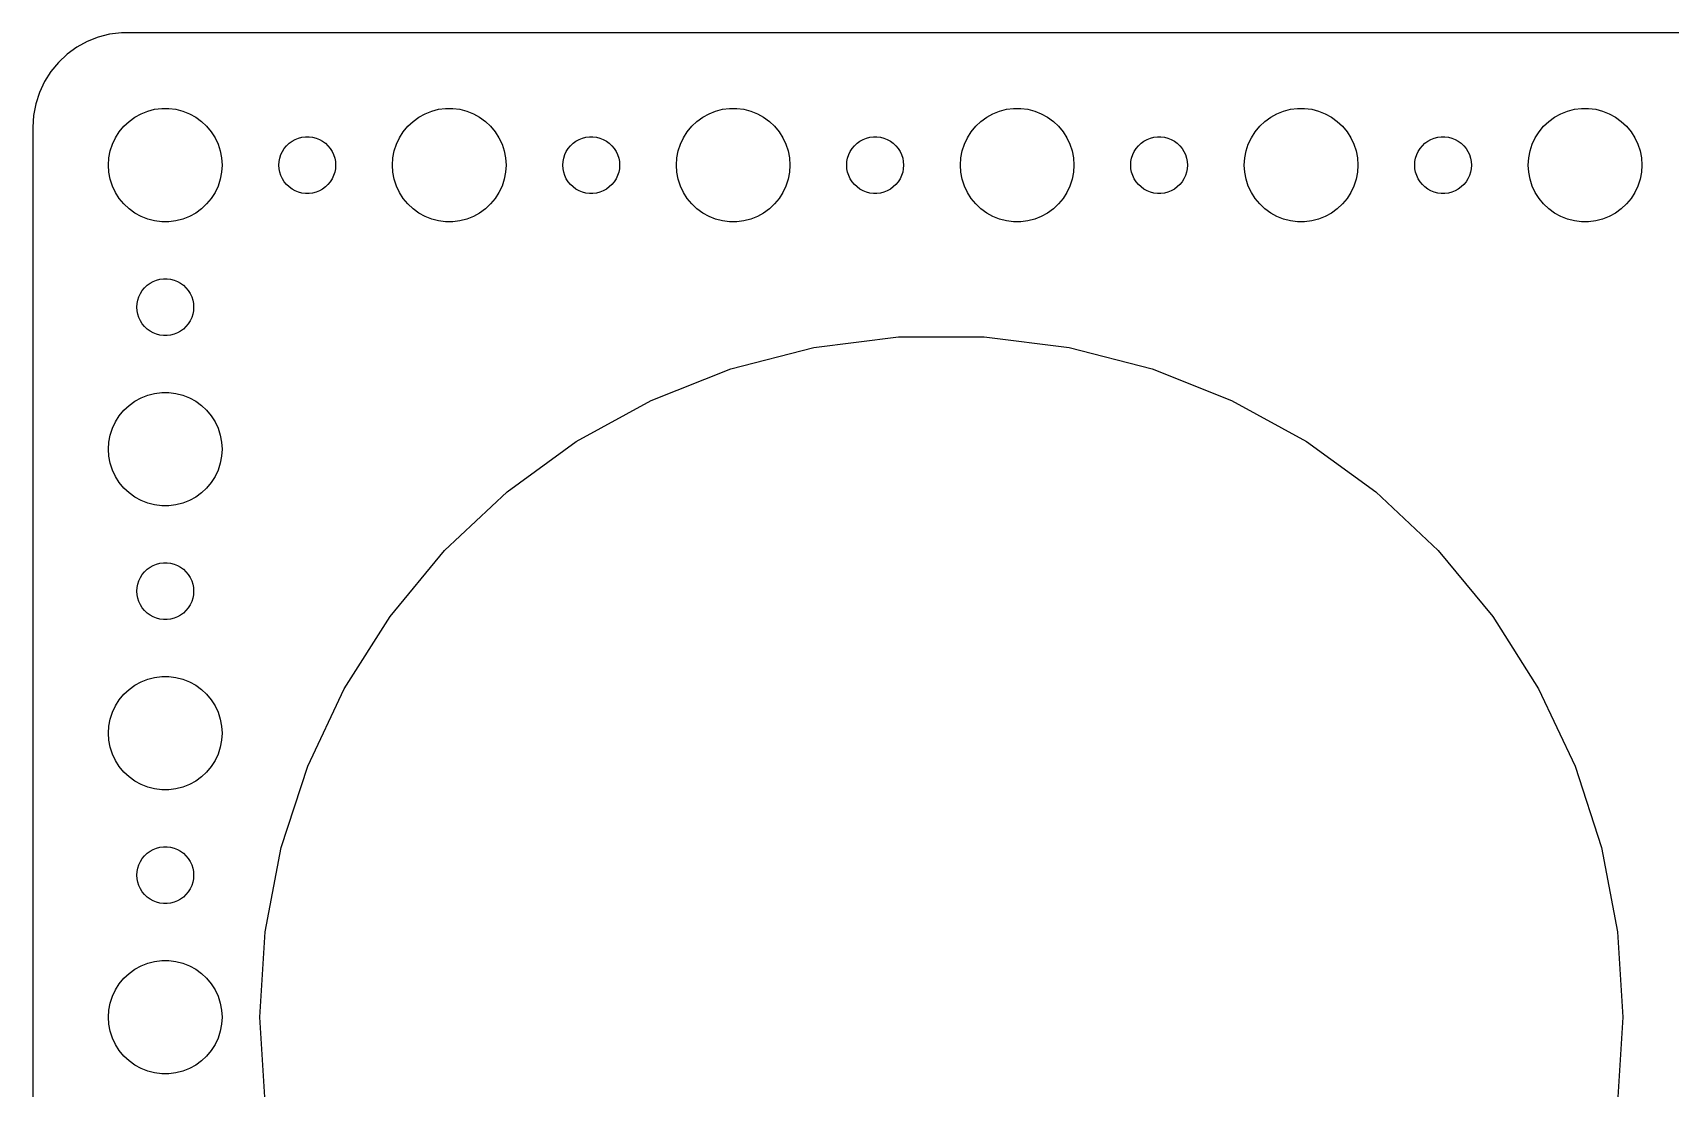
# Model space of a CAD drawing. Header units: metres. Extents: x -202 to 202, y -52 to 52.
# Drawn here: x -202 to -115.5, y -3.8 to 52 of the extents above; entities that cross this region are included whole.
import ezdxf

# ---------------------------------------------------------------- set-up
doc = ezdxf.new("R2010")
doc.units = ezdxf.units.M

msp = doc.modelspace()

# ---------------------------------------------------------------- linework, layer by layer
for p, q in [((-197.937, 51.9114), (-198.545, 51.7553)), ((-197.314, 51.9901), (-197.937, 51.9114)), ((197.314, 51.9901), (-197.314, 51.9901)), ((-199.679, 51.2216), (-200.187, 50.8526)), ((-199.129, 51.5241), (-199.679, 51.2216)), ((-198.545, 51.7553), (-199.129, 51.5241)), ((-200.645, 50.4227), (-201.045, 49.9389)), ((-200.187, 50.8526), (-200.645, 50.4227)), ((-201.382, 49.4088), (-201.649, 48.8406)), ((-201.045, 49.9389), (-201.382, 49.4088)), ((-201.649, 48.8406), (-201.843, 48.2434)), ((-201.961, 47.6267), (-202, 47)), ((-201.843, 48.2434), (-201.961, 47.6267)), ((-196.607, 47.533), (-196.277, 47.7145)), ((-196.277, 47.7145), (-195.927, 47.8532)), ((-195.927, 47.8532), (-195.562, 47.9469)), ((-195.562, 47.9469), (-195.188, 47.9941)), ((-195.188, 47.9941), (-194.812, 47.9941)), ((-194.812, 47.9941), (-194.438, 47.9469)), ((-194.438, 47.9469), (-194.073, 47.8532)), ((-194.073, 47.8532), (-193.723, 47.7145)), ((-193.723, 47.7145), (-193.393, 47.533)), ((-181.607, 47.533), (-181.277, 47.7145)), ((-181.277, 47.7145), (-180.927, 47.8532)), ((-180.927, 47.8532), (-180.562, 47.9469)), ((-180.562, 47.9469), (-180.188, 47.9941)), ((-180.188, 47.9941), (-179.812, 47.9941)), ((-179.812, 47.9941), (-179.438, 47.9469)), ((-179.438, 47.9469), (-179.073, 47.8532)), ((-179.073, 47.8532), (-178.723, 47.7145)), ((-178.723, 47.7145), (-178.393, 47.533)), ((-166.607, 47.533), (-166.277, 47.7145)), ((-166.277, 47.7145), (-165.927, 47.8532)), ((-165.927, 47.8532), (-165.562, 47.9469)), ((-165.562, 47.9469), (-165.188, 47.9941)), ((-165.188, 47.9941), (-164.812, 47.9941)), ((-164.812, 47.9941), (-164.438, 47.9469)), ((-164.438, 47.9469), (-164.073, 47.8532)), ((-164.073, 47.8532), (-163.723, 47.7145)), ((-163.723, 47.7145), (-163.393, 47.533)), ((-151.607, 47.533), (-151.277, 47.7145)), ((-151.277, 47.7145), (-150.927, 47.8532)), ((-150.927, 47.8532), (-150.562, 47.9469)), ((-150.562, 47.9469), (-150.188, 47.9941)), ((-150.188, 47.9941), (-149.812, 47.9941)), ((-149.812, 47.9941), (-149.438, 47.9469)), ((-149.438, 47.9469), (-149.073, 47.8532)), ((-149.073, 47.8532), (-148.723, 47.7145)), ((-148.723, 47.7145), (-148.393, 47.533)), ((-136.607, 47.533), (-136.277, 47.7145)), ((-136.277, 47.7145), (-135.927, 47.8532)), ((-135.927, 47.8532), (-135.562, 47.9469)), ((-135.562, 47.9469), (-135.188, 47.9941)), ((-135.188, 47.9941), (-134.812, 47.9941)), ((-134.812, 47.9941), (-134.438, 47.9469)), ((-134.438, 47.9469), (-134.073, 47.8532)), ((-134.073, 47.8532), (-133.723, 47.7145)), ((-133.723, 47.7145), (-133.393, 47.533)), ((-121.607, 47.533), (-121.277, 47.7145)), ((-121.277, 47.7145), (-120.927, 47.8532)), ((-120.927, 47.8532), (-120.562, 47.9469)), ((-120.562, 47.9469), (-120.188, 47.9941)), ((-120.188, 47.9941), (-119.812, 47.9941)), ((-119.812, 47.9941), (-119.438, 47.9469)), ((-119.438, 47.9469), (-119.073, 47.8532)), ((-119.073, 47.8532), (-118.723, 47.7145)), ((-118.723, 47.7145), (-118.393, 47.533)), ((-202, 47), (-202, -47)), ((-197.629, 46.4453), (-197.427, 46.7634)), ((-197.427, 46.7634), (-197.187, 47.0536)), ((-197.187, 47.0536), (-196.912, 47.3115)), ((-196.912, 47.3115), (-196.607, 47.533)), ((-193.393, 47.533), (-193.088, 47.3115)), ((-193.088, 47.3115), (-192.813, 47.0536)), ((-192.813, 47.0536), (-192.573, 46.7634)), ((-192.573, 46.7634), (-192.371, 46.4453)), ((-182.629, 46.4453), (-182.427, 46.7634)), ((-182.427, 46.7634), (-182.187, 47.0536)), ((-182.187, 47.0536), (-181.912, 47.3115)), ((-181.912, 47.3115), (-181.607, 47.533)), ((-178.393, 47.533), (-178.088, 47.3115)), ((-178.088, 47.3115), (-177.813, 47.0536)), ((-177.813, 47.0536), (-177.573, 46.7634)), ((-177.573, 46.7634), (-177.371, 46.4453)), ((-167.629, 46.4453), (-167.427, 46.7634)), ((-167.427, 46.7634), (-167.187, 47.0536)), ((-167.187, 47.0536), (-166.912, 47.3115)), ((-166.912, 47.3115), (-166.607, 47.533)), ((-163.393, 47.533), (-163.088, 47.3115)), ((-163.088, 47.3115), (-162.813, 47.0536)), ((-162.813, 47.0536), (-162.573, 46.7634)), ((-162.573, 46.7634), (-162.371, 46.4453)), ((-152.629, 46.4453), (-152.427, 46.7634)), ((-152.427, 46.7634), (-152.187, 47.0536)), ((-152.187, 47.0536), (-151.912, 47.3115)), ((-151.912, 47.3115), (-151.607, 47.533)), ((-148.393, 47.533), (-148.088, 47.3115)), ((-148.088, 47.3115), (-147.813, 47.0536)), ((-147.813, 47.0536), (-147.573, 46.7634)), ((-147.573, 46.7634), (-147.371, 46.4453)), ((-137.629, 46.4453), (-137.427, 46.7634)), ((-137.427, 46.7634), (-137.187, 47.0536)), ((-137.187, 47.0536), (-136.912, 47.3115)), ((-136.912, 47.3115), (-136.607, 47.533)), ((-133.393, 47.533), (-133.088, 47.3115)), ((-133.088, 47.3115), (-132.813, 47.0536)), ((-132.813, 47.0536), (-132.573, 46.7634)), ((-132.573, 46.7634), (-132.371, 46.4453)), ((-122.629, 46.4453), (-122.427, 46.7634)), ((-122.427, 46.7634), (-122.187, 47.0536)), ((-122.187, 47.0536), (-121.912, 47.3115)), ((-121.912, 47.3115), (-121.607, 47.533)), ((-118.393, 47.533), (-118.088, 47.3115)), ((-118.088, 47.3115), (-117.813, 47.0536)), ((-117.813, 47.0536), (-117.573, 46.7634)), ((-117.573, 46.7634), (-117.371, 46.4453)), ((-197.906, 45.7461), (-197.789, 46.1044)), ((-197.789, 46.1044), (-197.629, 46.4453)), ((-192.371, 46.4453), (-192.211, 46.1044)), ((-192.211, 46.1044), (-192.094, 45.7461)), ((-188.814, 45.7226), (-188.714, 45.8817)), ((-188.714, 45.8817), (-188.593, 46.0268)), ((-188.593, 46.0268), (-188.456, 46.1558)), ((-188.456, 46.1558), (-188.304, 46.2665)), ((-188.304, 46.2665), (-188.139, 46.3572)), ((-188.139, 46.3572), (-187.964, 46.4266)), ((-187.964, 46.4266), (-187.781, 46.4734)), ((-187.781, 46.4734), (-187.594, 46.497)), ((-187.594, 46.497), (-187.406, 46.497)), ((-187.406, 46.497), (-187.219, 46.4734)), ((-187.219, 46.4734), (-187.036, 46.4266)), ((-187.036, 46.4266), (-186.861, 46.3572)), ((-186.861, 46.3572), (-186.696, 46.2665)), ((-186.696, 46.2665), (-186.544, 46.1558)), ((-186.544, 46.1558), (-186.407, 46.0268)), ((-186.407, 46.0268), (-186.286, 45.8817)), ((-186.286, 45.8817), (-186.186, 45.7226)), ((-182.906, 45.7461), (-182.789, 46.1044)), ((-182.789, 46.1044), (-182.629, 46.4453)), ((-177.371, 46.4453), (-177.211, 46.1044)), ((-177.211, 46.1044), (-177.094, 45.7461)), ((-173.814, 45.7226), (-173.714, 45.8817)), ((-173.714, 45.8817), (-173.593, 46.0268)), ((-173.593, 46.0268), (-173.456, 46.1558)), ((-173.456, 46.1558), (-173.304, 46.2665)), ((-173.304, 46.2665), (-173.139, 46.3572)), ((-173.139, 46.3572), (-172.964, 46.4266)), ((-172.964, 46.4266), (-172.781, 46.4734)), ((-172.781, 46.4734), (-172.594, 46.497)), ((-172.594, 46.497), (-172.406, 46.497)), ((-172.406, 46.497), (-172.219, 46.4734)), ((-172.219, 46.4734), (-172.036, 46.4266)), ((-172.036, 46.4266), (-171.861, 46.3572)), ((-171.861, 46.3572), (-171.696, 46.2665)), ((-171.696, 46.2665), (-171.544, 46.1558)), ((-171.544, 46.1558), (-171.407, 46.0268)), ((-171.407, 46.0268), (-171.286, 45.8817)), ((-171.286, 45.8817), (-171.186, 45.7226)), ((-167.906, 45.7461), (-167.789, 46.1044)), ((-167.789, 46.1044), (-167.629, 46.4453)), ((-162.371, 46.4453), (-162.211, 46.1044)), ((-162.211, 46.1044), (-162.094, 45.7461)), ((-158.814, 45.7226), (-158.714, 45.8817)), ((-158.714, 45.8817), (-158.593, 46.0268)), ((-158.593, 46.0268), (-158.456, 46.1558)), ((-158.456, 46.1558), (-158.304, 46.2665)), ((-158.304, 46.2665), (-158.139, 46.3572)), ((-158.139, 46.3572), (-157.964, 46.4266)), ((-157.964, 46.4266), (-157.781, 46.4734)), ((-157.781, 46.4734), (-157.594, 46.497)), ((-157.594, 46.497), (-157.406, 46.497)), ((-157.406, 46.497), (-157.219, 46.4734)), ((-157.219, 46.4734), (-157.036, 46.4266)), ((-157.036, 46.4266), (-156.861, 46.3572)), ((-156.861, 46.3572), (-156.696, 46.2665)), ((-156.696, 46.2665), (-156.544, 46.1558)), ((-156.544, 46.1558), (-156.407, 46.0268)), ((-156.407, 46.0268), (-156.286, 45.8817)), ((-156.286, 45.8817), (-156.186, 45.7226)), ((-152.906, 45.7461), (-152.789, 46.1044)), ((-152.789, 46.1044), (-152.629, 46.4453)), ((-147.371, 46.4453), (-147.211, 46.1044)), ((-147.211, 46.1044), (-147.094, 45.7461)), ((-143.814, 45.7226), (-143.714, 45.8817)), ((-143.714, 45.8817), (-143.593, 46.0268)), ((-143.593, 46.0268), (-143.456, 46.1558)), ((-143.456, 46.1558), (-143.304, 46.2665)), ((-143.304, 46.2665), (-143.139, 46.3572)), ((-143.139, 46.3572), (-142.964, 46.4266)), ((-142.964, 46.4266), (-142.781, 46.4734)), ((-142.781, 46.4734), (-142.594, 46.497)), ((-142.594, 46.497), (-142.406, 46.497)), ((-142.406, 46.497), (-142.219, 46.4734)), ((-142.219, 46.4734), (-142.036, 46.4266)), ((-142.036, 46.4266), (-141.861, 46.3572)), ((-141.861, 46.3572), (-141.696, 46.2665)), ((-141.696, 46.2665), (-141.544, 46.1558)), ((-141.544, 46.1558), (-141.407, 46.0268)), ((-141.407, 46.0268), (-141.286, 45.8817)), ((-141.286, 45.8817), (-141.186, 45.7226)), ((-137.906, 45.7461), (-137.789, 46.1044)), ((-137.789, 46.1044), (-137.629, 46.4453)), ((-132.371, 46.4453), (-132.211, 46.1044)), ((-132.211, 46.1044), (-132.094, 45.7461)), ((-128.814, 45.7226), (-128.714, 45.8817)), ((-128.714, 45.8817), (-128.593, 46.0268)), ((-128.593, 46.0268), (-128.456, 46.1558)), ((-128.456, 46.1558), (-128.304, 46.2665)), ((-128.304, 46.2665), (-128.139, 46.3572)), ((-128.139, 46.3572), (-127.964, 46.4266)), ((-127.964, 46.4266), (-127.781, 46.4734)), ((-127.781, 46.4734), (-127.594, 46.497)), ((-127.594, 46.497), (-127.406, 46.497)), ((-127.406, 46.497), (-127.219, 46.4734)), ((-127.219, 46.4734), (-127.036, 46.4266)), ((-127.036, 46.4266), (-126.861, 46.3572)), ((-126.861, 46.3572), (-126.696, 46.2665)), ((-126.696, 46.2665), (-126.544, 46.1558)), ((-126.544, 46.1558), (-126.407, 46.0268)), ((-126.407, 46.0268), (-126.286, 45.8817)), ((-126.286, 45.8817), (-126.186, 45.7226)), ((-122.906, 45.7461), (-122.789, 46.1044)), ((-122.789, 46.1044), (-122.629, 46.4453)), ((-117.371, 46.4453), (-117.211, 46.1044)), ((-117.211, 46.1044), (-117.094, 45.7461)), ((-198, 45), (-197.976, 45.376)), ((-197.976, 44.624), (-198, 45)), ((-197.976, 45.376), (-197.906, 45.7461)), ((-192.094, 45.7461), (-192.024, 45.376)), ((-192.024, 45.376), (-192, 45)), ((-192, 45), (-192.024, 44.624)), ((-189, 45), (-188.988, 45.188)), ((-188.988, 44.812), (-189, 45)), ((-188.988, 45.188), (-188.953, 45.373)), ((-188.953, 45.373), (-188.895, 45.5522)), ((-188.895, 45.5522), (-188.814, 45.7226)), ((-186.186, 45.7226), (-186.105, 45.5522)), ((-186.105, 45.5522), (-186.047, 45.373)), ((-186.047, 45.373), (-186.012, 45.188)), ((-186.012, 45.188), (-186, 45)), ((-186, 45), (-186.012, 44.812)), ((-183, 45), (-182.976, 45.376)), ((-182.976, 44.624), (-183, 45)), ((-182.976, 45.376), (-182.906, 45.7461)), ((-177.094, 45.7461), (-177.024, 45.376)), ((-177.024, 45.376), (-177, 45)), ((-177, 45), (-177.024, 44.624)), ((-174, 45), (-173.988, 45.188)), ((-173.988, 44.812), (-174, 45)), ((-173.988, 45.188), (-173.953, 45.373)), ((-173.953, 45.373), (-173.895, 45.5522)), ((-173.895, 45.5522), (-173.814, 45.7226)), ((-171.186, 45.7226), (-171.105, 45.5522)), ((-171.105, 45.5522), (-171.047, 45.373)), ((-171.047, 45.373), (-171.012, 45.188)), ((-171.012, 45.188), (-171, 45)), ((-171, 45), (-171.012, 44.812)), ((-168, 45), (-167.976, 45.376)), ((-167.976, 44.624), (-168, 45)), ((-167.976, 45.376), (-167.906, 45.7461)), ((-162.094, 45.7461), (-162.024, 45.376)), ((-162.024, 45.376), (-162, 45)), ((-162, 45), (-162.024, 44.624)), ((-159, 45), (-158.988, 45.188)), ((-158.988, 44.812), (-159, 45)), ((-158.988, 45.188), (-158.953, 45.373)), ((-158.953, 45.373), (-158.895, 45.5522)), ((-158.895, 45.5522), (-158.814, 45.7226)), ((-156.186, 45.7226), (-156.105, 45.5522)), ((-156.105, 45.5522), (-156.047, 45.373)), ((-156.047, 45.373), (-156.012, 45.188)), ((-156.012, 45.188), (-156, 45)), ((-156, 45), (-156.012, 44.812)), ((-153, 45), (-152.976, 45.376)), ((-152.976, 44.624), (-153, 45)), ((-152.976, 45.376), (-152.906, 45.7461)), ((-147.094, 45.7461), (-147.024, 45.376)), ((-147.024, 45.376), (-147, 45)), ((-147, 45), (-147.024, 44.624)), ((-144, 45), (-143.988, 45.188)), ((-143.988, 44.812), (-144, 45)), ((-143.988, 45.188), (-143.953, 45.373)), ((-143.953, 45.373), (-143.895, 45.5522)), ((-143.895, 45.5522), (-143.814, 45.7226)), ((-141.186, 45.7226), (-141.105, 45.5522)), ((-141.105, 45.5522), (-141.047, 45.373)), ((-141.047, 45.373), (-141.012, 45.188)), ((-141.012, 45.188), (-141, 45)), ((-141, 45), (-141.012, 44.812)), ((-138, 45), (-137.976, 45.376)), ((-137.976, 44.624), (-138, 45)), ((-137.976, 45.376), (-137.906, 45.7461)), ((-132.094, 45.7461), (-132.024, 45.376)), ((-132.024, 45.376), (-132, 45)), ((-132, 45), (-132.024, 44.624)), ((-129, 45), (-128.988, 45.188)), ((-128.988, 44.812), (-129, 45)), ((-128.988, 45.188), (-128.953, 45.373)), ((-128.953, 45.373), (-128.895, 45.5522)), ((-128.895, 45.5522), (-128.814, 45.7226)), ((-126.186, 45.7226), (-126.105, 45.5522)), ((-126.105, 45.5522), (-126.047, 45.373)), ((-126.047, 45.373), (-126.012, 45.188)), ((-126.012, 45.188), (-126, 45)), ((-126, 45), (-126.012, 44.812)), ((-123, 45), (-122.976, 45.376)), ((-122.976, 44.624), (-123, 45)), ((-122.976, 45.376), (-122.906, 45.7461)), ((-117.094, 45.7461), (-117.024, 45.376)), ((-117.024, 45.376), (-117, 45)), ((-117, 45), (-117.024, 44.624)), ((-197.906, 44.2539), (-197.976, 44.624)), ((-197.789, 43.8956), (-197.906, 44.2539)), ((-192.094, 44.2539), (-192.211, 43.8956)), ((-192.024, 44.624), (-192.094, 44.2539)), ((-188.953, 44.627), (-188.988, 44.812)), ((-188.895, 44.4478), (-188.953, 44.627)), ((-188.814, 44.2774), (-188.895, 44.4478)), ((-188.714, 44.1183), (-188.814, 44.2774)), ((-188.593, 43.9732), (-188.714, 44.1183)), ((-186.286, 44.1183), (-186.407, 43.9732)), ((-186.186, 44.2774), (-186.286, 44.1183)), ((-186.105, 44.4478), (-186.186, 44.2774)), ((-186.047, 44.627), (-186.105, 44.4478)), ((-186.012, 44.812), (-186.047, 44.627)), ((-182.906, 44.2539), (-182.976, 44.624)), ((-182.789, 43.8956), (-182.906, 44.2539)), ((-177.094, 44.2539), (-177.211, 43.8956)), ((-177.024, 44.624), (-177.094, 44.2539)), ((-173.953, 44.627), (-173.988, 44.812)), ((-173.895, 44.4478), (-173.953, 44.627)), ((-173.814, 44.2774), (-173.895, 44.4478)), ((-173.714, 44.1183), (-173.814, 44.2774)), ((-173.593, 43.9732), (-173.714, 44.1183)), ((-171.286, 44.1183), (-171.407, 43.9732)), ((-171.186, 44.2774), (-171.286, 44.1183)), ((-171.105, 44.4478), (-171.186, 44.2774)), ((-171.047, 44.627), (-171.105, 44.4478)), ((-171.012, 44.812), (-171.047, 44.627)), ((-167.906, 44.2539), (-167.976, 44.624)), ((-167.789, 43.8956), (-167.906, 44.2539)), ((-162.094, 44.2539), (-162.211, 43.8956)), ((-162.024, 44.624), (-162.094, 44.2539)), ((-158.953, 44.627), (-158.988, 44.812)), ((-158.895, 44.4478), (-158.953, 44.627)), ((-158.814, 44.2774), (-158.895, 44.4478)), ((-158.714, 44.1183), (-158.814, 44.2774)), ((-158.593, 43.9732), (-158.714, 44.1183)), ((-156.286, 44.1183), (-156.407, 43.9732)), ((-156.186, 44.2774), (-156.286, 44.1183)), ((-156.105, 44.4478), (-156.186, 44.2774)), ((-156.047, 44.627), (-156.105, 44.4478)), ((-156.012, 44.812), (-156.047, 44.627)), ((-152.906, 44.2539), (-152.976, 44.624)), ((-152.789, 43.8956), (-152.906, 44.2539)), ((-147.094, 44.2539), (-147.211, 43.8956)), ((-147.024, 44.624), (-147.094, 44.2539)), ((-143.953, 44.627), (-143.988, 44.812)), ((-143.895, 44.4478), (-143.953, 44.627)), ((-143.814, 44.2774), (-143.895, 44.4478)), ((-143.714, 44.1183), (-143.814, 44.2774)), ((-143.593, 43.9732), (-143.714, 44.1183)), ((-141.286, 44.1183), (-141.407, 43.9732)), ((-141.186, 44.2774), (-141.286, 44.1183)), ((-141.105, 44.4478), (-141.186, 44.2774)), ((-141.047, 44.627), (-141.105, 44.4478)), ((-141.012, 44.812), (-141.047, 44.627)), ((-137.906, 44.2539), (-137.976, 44.624)), ((-137.789, 43.8956), (-137.906, 44.2539)), ((-132.094, 44.2539), (-132.211, 43.8956)), ((-132.024, 44.624), (-132.094, 44.2539)), ((-128.953, 44.627), (-128.988, 44.812)), ((-128.895, 44.4478), (-128.953, 44.627)), ((-128.814, 44.2774), (-128.895, 44.4478)), ((-128.714, 44.1183), (-128.814, 44.2774)), ((-128.593, 43.9732), (-128.714, 44.1183)), ((-126.286, 44.1183), (-126.407, 43.9732)), ((-126.186, 44.2774), (-126.286, 44.1183)), ((-126.105, 44.4478), (-126.186, 44.2774)), ((-126.047, 44.627), (-126.105, 44.4478)), ((-126.012, 44.812), (-126.047, 44.627)), ((-122.906, 44.2539), (-122.976, 44.624)), ((-122.789, 43.8956), (-122.906, 44.2539)), ((-117.094, 44.2539), (-117.211, 43.8956)), ((-117.024, 44.624), (-117.094, 44.2539)), ((-197.629, 43.5547), (-197.789, 43.8956)), ((-197.427, 43.2366), (-197.629, 43.5547)), ((-192.371, 43.5547), (-192.573, 43.2366)), ((-192.211, 43.8956), (-192.371, 43.5547)), ((-188.456, 43.8442), (-188.593, 43.9732)), ((-188.304, 43.7335), (-188.456, 43.8442)), ((-188.139, 43.6428), (-188.304, 43.7335)), ((-187.964, 43.5734), (-188.139, 43.6428)), ((-187.781, 43.5266), (-187.964, 43.5734)), ((-187.594, 43.503), (-187.781, 43.5266)), ((-187.406, 43.503), (-187.594, 43.503)), ((-187.219, 43.5266), (-187.406, 43.503)), ((-187.036, 43.5734), (-187.219, 43.5266)), ((-186.861, 43.6428), (-187.036, 43.5734)), ((-186.696, 43.7335), (-186.861, 43.6428)), ((-186.544, 43.8442), (-186.696, 43.7335)), ((-186.407, 43.9732), (-186.544, 43.8442)), ((-182.629, 43.5547), (-182.789, 43.8956)), ((-182.427, 43.2366), (-182.629, 43.5547)), ((-177.371, 43.5547), (-177.573, 43.2366)), ((-177.211, 43.8956), (-177.371, 43.5547)), ((-173.456, 43.8442), (-173.593, 43.9732)), ((-173.304, 43.7335), (-173.456, 43.8442)), ((-173.139, 43.6428), (-173.304, 43.7335)), ((-172.964, 43.5734), (-173.139, 43.6428)), ((-172.781, 43.5266), (-172.964, 43.5734)), ((-172.594, 43.503), (-172.781, 43.5266)), ((-172.406, 43.503), (-172.594, 43.503)), ((-172.219, 43.5266), (-172.406, 43.503)), ((-172.036, 43.5734), (-172.219, 43.5266)), ((-171.861, 43.6428), (-172.036, 43.5734)), ((-171.696, 43.7335), (-171.861, 43.6428)), ((-171.544, 43.8442), (-171.696, 43.7335)), ((-171.407, 43.9732), (-171.544, 43.8442)), ((-167.629, 43.5547), (-167.789, 43.8956)), ((-167.427, 43.2366), (-167.629, 43.5547)), ((-162.371, 43.5547), (-162.573, 43.2366)), ((-162.211, 43.8956), (-162.371, 43.5547)), ((-158.456, 43.8442), (-158.593, 43.9732)), ((-158.304, 43.7335), (-158.456, 43.8442)), ((-158.139, 43.6428), (-158.304, 43.7335)), ((-157.964, 43.5734), (-158.139, 43.6428)), ((-157.781, 43.5266), (-157.964, 43.5734)), ((-157.594, 43.503), (-157.781, 43.5266)), ((-157.406, 43.503), (-157.594, 43.503)), ((-157.219, 43.5266), (-157.406, 43.503)), ((-157.036, 43.5734), (-157.219, 43.5266)), ((-156.861, 43.6428), (-157.036, 43.5734)), ((-156.696, 43.7335), (-156.861, 43.6428)), ((-156.544, 43.8442), (-156.696, 43.7335)), ((-156.407, 43.9732), (-156.544, 43.8442)), ((-152.629, 43.5547), (-152.789, 43.8956)), ((-152.427, 43.2366), (-152.629, 43.5547)), ((-147.371, 43.5547), (-147.573, 43.2366)), ((-147.211, 43.8956), (-147.371, 43.5547)), ((-143.456, 43.8442), (-143.593, 43.9732)), ((-143.304, 43.7335), (-143.456, 43.8442)), ((-143.139, 43.6428), (-143.304, 43.7335)), ((-142.964, 43.5734), (-143.139, 43.6428)), ((-142.781, 43.5266), (-142.964, 43.5734)), ((-142.594, 43.503), (-142.781, 43.5266)), ((-142.406, 43.503), (-142.594, 43.503)), ((-142.219, 43.5266), (-142.406, 43.503)), ((-142.036, 43.5734), (-142.219, 43.5266)), ((-141.861, 43.6428), (-142.036, 43.5734)), ((-141.696, 43.7335), (-141.861, 43.6428)), ((-141.544, 43.8442), (-141.696, 43.7335)), ((-141.407, 43.9732), (-141.544, 43.8442)), ((-137.629, 43.5547), (-137.789, 43.8956)), ((-137.427, 43.2366), (-137.629, 43.5547)), ((-132.371, 43.5547), (-132.573, 43.2366)), ((-132.211, 43.8956), (-132.371, 43.5547)), ((-128.456, 43.8442), (-128.593, 43.9732)), ((-128.304, 43.7335), (-128.456, 43.8442)), ((-128.139, 43.6428), (-128.304, 43.7335)), ((-127.964, 43.5734), (-128.139, 43.6428)), ((-127.781, 43.5266), (-127.964, 43.5734)), ((-127.594, 43.503), (-127.781, 43.5266)), ((-127.406, 43.503), (-127.594, 43.503)), ((-127.219, 43.5266), (-127.406, 43.503)), ((-127.036, 43.5734), (-127.219, 43.5266)), ((-126.861, 43.6428), (-127.036, 43.5734)), ((-126.696, 43.7335), (-126.861, 43.6428)), ((-126.544, 43.8442), (-126.696, 43.7335)), ((-126.407, 43.9732), (-126.544, 43.8442)), ((-122.629, 43.5547), (-122.789, 43.8956)), ((-122.427, 43.2366), (-122.629, 43.5547)), ((-117.371, 43.5547), (-117.573, 43.2366)), ((-117.211, 43.8956), (-117.371, 43.5547)), ((-197.187, 42.9464), (-197.427, 43.2366)), ((-196.912, 42.6885), (-197.187, 42.9464)), ((-196.607, 42.467), (-196.912, 42.6885)), ((-196.277, 42.2855), (-196.607, 42.467)), ((-193.393, 42.467), (-193.723, 42.2855)), ((-193.088, 42.6885), (-193.393, 42.467)), ((-192.813, 42.9464), (-193.088, 42.6885)), ((-192.573, 43.2366), (-192.813, 42.9464)), ((-182.187, 42.9464), (-182.427, 43.2366)), ((-181.912, 42.6885), (-182.187, 42.9464)), ((-181.607, 42.467), (-181.912, 42.6885)), ((-181.277, 42.2855), (-181.607, 42.467)), ((-178.393, 42.467), (-178.723, 42.2855)), ((-178.088, 42.6885), (-178.393, 42.467)), ((-177.813, 42.9464), (-178.088, 42.6885)), ((-177.573, 43.2366), (-177.813, 42.9464)), ((-167.187, 42.9464), (-167.427, 43.2366)), ((-166.912, 42.6885), (-167.187, 42.9464)), ((-166.607, 42.467), (-166.912, 42.6885)), ((-166.277, 42.2855), (-166.607, 42.467)), ((-163.393, 42.467), (-163.723, 42.2855)), ((-163.088, 42.6885), (-163.393, 42.467)), ((-162.813, 42.9464), (-163.088, 42.6885)), ((-162.573, 43.2366), (-162.813, 42.9464)), ((-152.187, 42.9464), (-152.427, 43.2366)), ((-151.912, 42.6885), (-152.187, 42.9464)), ((-151.607, 42.467), (-151.912, 42.6885)), ((-151.277, 42.2855), (-151.607, 42.467)), ((-148.393, 42.467), (-148.723, 42.2855)), ((-148.088, 42.6885), (-148.393, 42.467)), ((-147.813, 42.9464), (-148.088, 42.6885)), ((-147.573, 43.2366), (-147.813, 42.9464)), ((-137.187, 42.9464), (-137.427, 43.2366)), ((-136.912, 42.6885), (-137.187, 42.9464)), ((-136.607, 42.467), (-136.912, 42.6885)), ((-136.277, 42.2855), (-136.607, 42.467)), ((-133.393, 42.467), (-133.723, 42.2855)), ((-133.088, 42.6885), (-133.393, 42.467)), ((-132.813, 42.9464), (-133.088, 42.6885)), ((-132.573, 43.2366), (-132.813, 42.9464)), ((-122.187, 42.9464), (-122.427, 43.2366)), ((-121.912, 42.6885), (-122.187, 42.9464)), ((-121.607, 42.467), (-121.912, 42.6885)), ((-121.277, 42.2855), (-121.607, 42.467)), ((-118.393, 42.467), (-118.723, 42.2855)), ((-118.088, 42.6885), (-118.393, 42.467)), ((-117.813, 42.9464), (-118.088, 42.6885)), ((-117.573, 43.2366), (-117.813, 42.9464)), ((-195.927, 42.1468), (-196.277, 42.2855)), ((-195.562, 42.0531), (-195.927, 42.1468)), ((-195.188, 42.0059), (-195.562, 42.0531)), ((-194.812, 42.0059), (-195.188, 42.0059)), ((-194.438, 42.0531), (-194.812, 42.0059)), ((-194.073, 42.1468), (-194.438, 42.0531)), ((-193.723, 42.2855), (-194.073, 42.1468)), ((-180.927, 42.1468), (-181.277, 42.2855)), ((-180.562, 42.0531), (-180.927, 42.1468)), ((-180.188, 42.0059), (-180.562, 42.0531)), ((-179.812, 42.0059), (-180.188, 42.0059)), ((-179.438, 42.0531), (-179.812, 42.0059)), ((-179.073, 42.1468), (-179.438, 42.0531)), ((-178.723, 42.2855), (-179.073, 42.1468)), ((-165.927, 42.1468), (-166.277, 42.2855)), ((-165.562, 42.0531), (-165.927, 42.1468)), ((-165.188, 42.0059), (-165.562, 42.0531)), ((-164.812, 42.0059), (-165.188, 42.0059)), ((-164.438, 42.0531), (-164.812, 42.0059)), ((-164.073, 42.1468), (-164.438, 42.0531)), ((-163.723, 42.2855), (-164.073, 42.1468)), ((-150.927, 42.1468), (-151.277, 42.2855)), ((-150.562, 42.0531), (-150.927, 42.1468)), ((-150.188, 42.0059), (-150.562, 42.0531)), ((-149.812, 42.0059), (-150.188, 42.0059)), ((-149.438, 42.0531), (-149.812, 42.0059)), ((-149.073, 42.1468), (-149.438, 42.0531)), ((-148.723, 42.2855), (-149.073, 42.1468)), ((-135.927, 42.1468), (-136.277, 42.2855)), ((-135.562, 42.0531), (-135.927, 42.1468)), ((-135.188, 42.0059), (-135.562, 42.0531)), ((-134.812, 42.0059), (-135.188, 42.0059)), ((-134.438, 42.0531), (-134.812, 42.0059)), ((-134.073, 42.1468), (-134.438, 42.0531)), ((-133.723, 42.2855), (-134.073, 42.1468)), ((-120.927, 42.1468), (-121.277, 42.2855)), ((-120.562, 42.0531), (-120.927, 42.1468)), ((-120.188, 42.0059), (-120.562, 42.0531)), ((-119.812, 42.0059), (-120.188, 42.0059)), ((-119.438, 42.0531), (-119.812, 42.0059)), ((-119.073, 42.1468), (-119.438, 42.0531)), ((-118.723, 42.2855), (-119.073, 42.1468)), ((-195.639, 38.8572), (-195.464, 38.9266)), ((-195.464, 38.9266), (-195.281, 38.9734)), ((-195.281, 38.9734), (-195.094, 38.997)), ((-195.094, 38.997), (-194.906, 38.997)), ((-194.906, 38.997), (-194.719, 38.9734)), ((-194.719, 38.9734), (-194.536, 38.9266)), ((-194.536, 38.9266), (-194.361, 38.8572)), ((-196.395, 38.0522), (-196.314, 38.2226)), ((-196.314, 38.2226), (-196.214, 38.3817)), ((-196.214, 38.3817), (-196.093, 38.5268)), ((-196.093, 38.5268), (-195.956, 38.6558)), ((-195.956, 38.6558), (-195.804, 38.7665)), ((-195.804, 38.7665), (-195.639, 38.8572)), ((-194.361, 38.8572), (-194.196, 38.7665)), ((-194.196, 38.7665), (-194.044, 38.6558)), ((-194.044, 38.6558), (-193.907, 38.5268)), ((-193.907, 38.5268), (-193.786, 38.3817)), ((-193.786, 38.3817), (-193.686, 38.2226)), ((-193.686, 38.2226), (-193.605, 38.0522)), ((-196.5, 37.5), (-196.488, 37.688)), ((-196.488, 37.312), (-196.5, 37.5)), ((-196.488, 37.688), (-196.453, 37.873)), ((-196.453, 37.127), (-196.488, 37.312)), ((-196.453, 37.873), (-196.395, 38.0522)), ((-193.605, 38.0522), (-193.547, 37.873)), ((-193.547, 37.873), (-193.512, 37.688)), ((-193.512, 37.312), (-193.547, 37.127)), ((-193.512, 37.688), (-193.5, 37.5)), ((-193.5, 37.5), (-193.512, 37.312)), ((-196.395, 36.9478), (-196.453, 37.127)), ((-196.314, 36.7774), (-196.395, 36.9478)), ((-196.214, 36.6183), (-196.314, 36.7774)), ((-196.093, 36.4732), (-196.214, 36.6183)), ((-195.956, 36.3442), (-196.093, 36.4732)), ((-195.804, 36.2335), (-195.956, 36.3442)), ((-194.044, 36.3442), (-194.196, 36.2335)), ((-193.907, 36.4732), (-194.044, 36.3442)), ((-193.786, 36.6183), (-193.907, 36.4732)), ((-193.686, 36.7774), (-193.786, 36.6183)), ((-193.605, 36.9478), (-193.686, 36.7774)), ((-193.547, 37.127), (-193.605, 36.9478)), ((-195.639, 36.1428), (-195.804, 36.2335)), ((-195.464, 36.0734), (-195.639, 36.1428)), ((-195.281, 36.0266), (-195.464, 36.0734)), ((-195.094, 36.003), (-195.281, 36.0266)), ((-194.906, 36.003), (-195.094, 36.003)), ((-194.719, 36.0266), (-194.906, 36.003)), ((-194.536, 36.0734), (-194.719, 36.0266)), ((-194.361, 36.1428), (-194.536, 36.0734)), ((-194.196, 36.2335), (-194.361, 36.1428)), ((-160.746, 35.3623), (-156.26, 35.929)), ((-156.26, 35.929), (-151.74, 35.929)), ((-151.74, 35.929), (-147.254, 35.3623)), ((-165.125, 34.238), (-160.746, 35.3623)), ((-147.254, 35.3623), (-142.875, 34.238)), ((-169.328, 32.5738), (-165.125, 34.238)), ((-142.875, 34.238), (-138.672, 32.5738)), ((-195.927, 32.8532), (-195.562, 32.9469)), ((-195.562, 32.9469), (-195.188, 32.9941)), ((-195.188, 32.9941), (-194.812, 32.9941)), ((-194.812, 32.9941), (-194.438, 32.9469)), ((-194.438, 32.9469), (-194.073, 32.8532)), ((-197.427, 31.7634), (-197.187, 32.0536)), ((-197.187, 32.0536), (-196.912, 32.3115)), ((-196.912, 32.3115), (-196.607, 32.533)), ((-196.607, 32.533), (-196.277, 32.7145)), ((-196.277, 32.7145), (-195.927, 32.8532)), ((-194.073, 32.8532), (-193.723, 32.7145)), ((-193.723, 32.7145), (-193.393, 32.533)), ((-193.393, 32.533), (-193.088, 32.3115)), ((-193.088, 32.3115), (-192.813, 32.0536)), ((-192.813, 32.0536), (-192.573, 31.7634)), ((-173.29, 30.3958), (-169.328, 32.5738)), ((-138.672, 32.5738), (-134.71, 30.3958)), ((-197.789, 31.1044), (-197.629, 31.4453)), ((-197.629, 31.4453), (-197.427, 31.7634)), ((-192.573, 31.7634), (-192.371, 31.4453)), ((-192.371, 31.4453), (-192.211, 31.1044)), ((-198, 30), (-197.976, 30.376)), ((-197.976, 30.376), (-197.906, 30.7461)), ((-197.906, 30.7461), (-197.789, 31.1044)), ((-192.211, 31.1044), (-192.094, 30.7461)), ((-192.094, 30.7461), (-192.024, 30.376)), ((-192.024, 30.376), (-192, 30)), ((-176.947, 27.7385), (-173.29, 30.3958)), ((-134.71, 30.3958), (-131.053, 27.7385)), ((-197.976, 29.624), (-198, 30)), ((-197.906, 29.2539), (-197.976, 29.624)), ((-192.024, 29.624), (-192.094, 29.2539)), ((-192, 30), (-192.024, 29.624)), ((-197.789, 28.8956), (-197.906, 29.2539)), ((-197.629, 28.5547), (-197.789, 28.8956)), ((-197.427, 28.2366), (-197.629, 28.5547)), ((-192.371, 28.5547), (-192.573, 28.2366)), ((-192.211, 28.8956), (-192.371, 28.5547)), ((-192.094, 29.2539), (-192.211, 28.8956)), ((-197.187, 27.9464), (-197.427, 28.2366)), ((-196.912, 27.6884), (-197.187, 27.9464)), ((-196.607, 27.467), (-196.912, 27.6884)), ((-193.088, 27.6884), (-193.393, 27.467)), ((-192.813, 27.9464), (-193.088, 27.6884)), ((-192.573, 28.2366), (-192.813, 27.9464)), ((-180.243, 24.6437), (-176.947, 27.7385)), ((-131.053, 27.7385), (-127.757, 24.6437)), ((-196.277, 27.2855), (-196.607, 27.467)), ((-195.927, 27.1468), (-196.277, 27.2855)), ((-195.562, 27.0531), (-195.927, 27.1468)), ((-195.188, 27.0059), (-195.562, 27.0531)), ((-194.812, 27.0059), (-195.188, 27.0059)), ((-194.438, 27.0531), (-194.812, 27.0059)), ((-194.073, 27.1468), (-194.438, 27.0531)), ((-193.723, 27.2855), (-194.073, 27.1468)), ((-193.393, 27.467), (-193.723, 27.2855)), ((-183.125, 21.1603), (-180.243, 24.6437)), ((-127.757, 24.6437), (-124.875, 21.1603)), ((-196.314, 23.2226), (-196.214, 23.3817)), ((-196.214, 23.3817), (-196.093, 23.5268)), ((-196.093, 23.5268), (-195.956, 23.6558)), ((-195.956, 23.6558), (-195.804, 23.7665)), ((-195.804, 23.7665), (-195.639, 23.8572)), ((-195.639, 23.8572), (-195.464, 23.9266)), ((-195.464, 23.9266), (-195.281, 23.9734)), ((-195.281, 23.9734), (-195.094, 23.997)), ((-195.094, 23.997), (-194.906, 23.997)), ((-194.906, 23.997), (-194.719, 23.9734)), ((-194.719, 23.9734), (-194.536, 23.9266)), ((-194.536, 23.9266), (-194.361, 23.8572)), ((-194.361, 23.8572), (-194.196, 23.7665)), ((-194.196, 23.7665), (-194.044, 23.6558)), ((-194.044, 23.6558), (-193.907, 23.5268)), ((-193.907, 23.5268), (-193.786, 23.3817)), ((-193.786, 23.3817), (-193.686, 23.2226)), ((-196.5, 22.5), (-196.488, 22.688)), ((-196.488, 22.312), (-196.5, 22.5)), ((-196.488, 22.688), (-196.453, 22.873)), ((-196.453, 22.873), (-196.395, 23.0522)), ((-196.395, 23.0522), (-196.314, 23.2226)), ((-193.686, 23.2226), (-193.605, 23.0522)), ((-193.605, 23.0522), (-193.547, 22.873)), ((-193.547, 22.873), (-193.512, 22.688)), ((-193.512, 22.688), (-193.5, 22.5)), ((-193.5, 22.5), (-193.512, 22.312)), ((-196.453, 22.127), (-196.488, 22.312)), ((-196.395, 21.9478), (-196.453, 22.127)), ((-196.314, 21.7774), (-196.395, 21.9478)), ((-196.214, 21.6183), (-196.314, 21.7774)), ((-193.686, 21.7774), (-193.786, 21.6183)), ((-193.605, 21.9478), (-193.686, 21.7774)), ((-193.547, 22.127), (-193.605, 21.9478)), ((-193.512, 22.312), (-193.547, 22.127)), ((-196.093, 21.4732), (-196.214, 21.6183)), ((-195.956, 21.3442), (-196.093, 21.4732)), ((-195.804, 21.2335), (-195.956, 21.3442)), ((-195.639, 21.1427), (-195.804, 21.2335)), ((-195.464, 21.0734), (-195.639, 21.1427)), ((-195.281, 21.0266), (-195.464, 21.0734)), ((-195.094, 21.003), (-195.281, 21.0266)), ((-194.906, 21.003), (-195.094, 21.003)), ((-194.719, 21.0266), (-194.906, 21.003)), ((-194.536, 21.0734), (-194.719, 21.0266)), ((-194.361, 21.1427), (-194.536, 21.0734)), ((-194.196, 21.2335), (-194.361, 21.1427)), ((-194.044, 21.3442), (-194.196, 21.2335)), ((-193.907, 21.4732), (-194.044, 21.3442)), ((-193.786, 21.6183), (-193.907, 21.4732)), ((-185.547, 17.3431), (-183.125, 21.1603)), ((-124.875, 21.1603), (-122.453, 17.3431)), ((-197.187, 17.0536), (-196.912, 17.3115)), ((-196.912, 17.3115), (-196.607, 17.533)), ((-196.607, 17.533), (-196.277, 17.7145)), ((-196.277, 17.7145), (-195.927, 17.8532)), ((-195.927, 17.8532), (-195.562, 17.9469)), ((-195.562, 17.9469), (-195.188, 17.9941)), ((-195.188, 17.9941), (-194.812, 17.9941)), ((-194.812, 17.9941), (-194.438, 17.9469)), ((-194.438, 17.9469), (-194.073, 17.8532)), ((-194.073, 17.8532), (-193.723, 17.7145)), ((-193.723, 17.7145), (-193.393, 17.533)), ((-193.393, 17.533), (-193.088, 17.3115)), ((-193.088, 17.3115), (-192.813, 17.0536)), ((-187.472, 13.2525), (-185.547, 17.3431)), ((-122.453, 17.3431), (-120.528, 13.2525)), ((-197.789, 16.1044), (-197.629, 16.4453)), ((-197.629, 16.4453), (-197.427, 16.7634)), ((-197.427, 16.7634), (-197.187, 17.0536)), ((-192.813, 17.0536), (-192.573, 16.7634)), ((-192.573, 16.7634), (-192.371, 16.4453)), ((-192.371, 16.4453), (-192.211, 16.1044)), ((-197.976, 15.376), (-197.906, 15.7461)), ((-197.906, 15.7461), (-197.789, 16.1044)), ((-192.211, 16.1044), (-192.094, 15.7461)), ((-192.094, 15.7461), (-192.024, 15.376)), ((-198, 15), (-197.976, 15.376)), ((-197.976, 14.624), (-198, 15)), ((-192.024, 15.376), (-192, 15)), ((-192, 15), (-192.024, 14.624)), ((-197.906, 14.2539), (-197.976, 14.624)), ((-197.789, 13.8956), (-197.906, 14.2539)), ((-197.629, 13.5547), (-197.789, 13.8956)), ((-192.211, 13.8956), (-192.371, 13.5547)), ((-192.094, 14.2539), (-192.211, 13.8956)), ((-192.024, 14.624), (-192.094, 14.2539)), ((-197.427, 13.2366), (-197.629, 13.5547)), ((-197.187, 12.9464), (-197.427, 13.2366)), ((-192.573, 13.2366), (-192.813, 12.9464)), ((-192.371, 13.5547), (-192.573, 13.2366)), ((-188.869, 8.95284), (-187.472, 13.2525)), ((-120.528, 13.2525), (-119.131, 8.95284)), ((-196.912, 12.6884), (-197.187, 12.9464)), ((-196.607, 12.467), (-196.912, 12.6884)), ((-196.277, 12.2855), (-196.607, 12.467)), ((-195.927, 12.1468), (-196.277, 12.2855)), ((-195.562, 12.0531), (-195.927, 12.1468)), ((-194.073, 12.1468), (-194.438, 12.0531)), ((-193.723, 12.2855), (-194.073, 12.1468)), ((-193.393, 12.467), (-193.723, 12.2855)), ((-193.088, 12.6884), (-193.393, 12.467)), ((-192.813, 12.9464), (-193.088, 12.6884)), ((-195.188, 12.0059), (-195.562, 12.0531)), ((-194.812, 12.0059), (-195.188, 12.0059)), ((-194.438, 12.0531), (-194.812, 12.0059)), ((-196.093, 8.52681), (-195.956, 8.65576)), ((-195.956, 8.65576), (-195.804, 8.76648)), ((-195.804, 8.76648), (-195.639, 8.85724)), ((-195.639, 8.85724), (-195.464, 8.92657)), ((-195.464, 8.92657), (-195.281, 8.97342)), ((-195.281, 8.97342), (-195.094, 8.99704)), ((-195.094, 8.99704), (-194.906, 8.99704)), ((-194.906, 8.99704), (-194.719, 8.97342)), ((-194.719, 8.97342), (-194.536, 8.92657)), ((-194.536, 8.92657), (-194.361, 8.85724)), ((-194.361, 8.85724), (-194.196, 8.76648)), ((-194.196, 8.76648), (-194.044, 8.65576)), ((-194.044, 8.65576), (-193.907, 8.52681)), ((-189.716, 4.51199), (-188.869, 8.95284)), ((-119.131, 8.95284), (-118.284, 4.51199)), ((-196.488, 7.68799), (-196.453, 7.87303)), ((-196.453, 7.87303), (-196.395, 8.05219)), ((-196.395, 8.05219), (-196.314, 8.22263)), ((-196.314, 8.22263), (-196.214, 8.38167)), ((-196.214, 8.38167), (-196.093, 8.52681)), ((-193.907, 8.52681), (-193.786, 8.38167)), ((-193.786, 8.38167), (-193.686, 8.22263)), ((-193.686, 8.22263), (-193.605, 8.05219)), ((-193.605, 8.05219), (-193.547, 7.87303)), ((-193.547, 7.87303), (-193.512, 7.68799)), ((-196.5, 7.5), (-196.488, 7.68799)), ((-196.488, 7.312), (-196.5, 7.5)), ((-196.453, 7.12695), (-196.488, 7.312)), ((-196.395, 6.9478), (-196.453, 7.12695)), ((-196.314, 6.77736), (-196.395, 6.9478)), ((-193.605, 6.9478), (-193.686, 6.77736)), ((-193.547, 7.12695), (-193.605, 6.9478)), ((-193.512, 7.312), (-193.547, 7.12695)), ((-193.512, 7.68799), (-193.5, 7.5)), ((-193.5, 7.5), (-193.512, 7.312)), ((-196.214, 6.61832), (-196.314, 6.77736)), ((-196.093, 6.47318), (-196.214, 6.61832)), ((-195.956, 6.34422), (-196.093, 6.47318)), ((-195.804, 6.23351), (-195.956, 6.34422)), ((-195.639, 6.14275), (-195.804, 6.23351)), ((-195.464, 6.07341), (-195.639, 6.14275)), ((-195.281, 6.02657), (-195.464, 6.07341)), ((-194.536, 6.07341), (-194.719, 6.02657)), ((-194.361, 6.14275), (-194.536, 6.07341)), ((-194.196, 6.23351), (-194.361, 6.14275)), ((-194.044, 6.34422), (-194.196, 6.23351)), ((-193.907, 6.47318), (-194.044, 6.34422)), ((-193.786, 6.61832), (-193.907, 6.47318)), ((-193.686, 6.77736), (-193.786, 6.61832)), ((-195.094, 6.00294), (-195.281, 6.02657)), ((-194.906, 6.00294), (-195.094, 6.00294)), ((-194.719, 6.02657), (-194.906, 6.00294)), ((-190, 0), (-189.716, 4.51199)), ((-118.284, 4.51199), (-118, 0)), ((-196.607, 2.53297), (-196.277, 2.71448)), ((-196.277, 2.71448), (-195.927, 2.85316)), ((-195.927, 2.85316), (-195.562, 2.94685)), ((-195.562, 2.94685), (-195.188, 2.99408)), ((-195.188, 2.99408), (-194.812, 2.99408)), ((-194.812, 2.99408), (-194.438, 2.94685)), ((-194.438, 2.94685), (-194.073, 2.85316)), ((-194.073, 2.85316), (-193.723, 2.71448)), ((-193.723, 2.71448), (-193.393, 2.53297)), ((-197.629, 1.44525), (-197.427, 1.76335)), ((-197.427, 1.76335), (-197.187, 2.05363)), ((-197.187, 2.05363), (-196.912, 2.31154)), ((-196.912, 2.31154), (-196.607, 2.53297)), ((-193.393, 2.53297), (-193.088, 2.31154)), ((-193.088, 2.31154), (-192.813, 2.05363)), ((-192.813, 2.05363), (-192.573, 1.76335)), ((-192.573, 1.76335), (-192.371, 1.44525)), ((-197.906, 0.74606), (-197.789, 1.10437)), ((-197.789, 1.10437), (-197.629, 1.44525)), ((-192.371, 1.44525), (-192.211, 1.10437)), ((-192.211, 1.10437), (-192.094, 0.74606)), ((-198, 0), (-197.976, 0.37599)), ((-197.976, -0.37599), (-198, 0)), ((-197.976, 0.37599), (-197.906, 0.74606)), ((-192.094, 0.74606), (-192.024, 0.37599)), ((-192.024, 0.37599), (-192, 0)), ((-192, 0), (-192.024, -0.37599)), ((-189.716, -4.51199), (-190, 0)), ((-118, 0), (-118.284, -4.51199)), ((-197.906, -0.74606), (-197.976, -0.37599)), ((-197.789, -1.10437), (-197.906, -0.74606)), ((-192.094, -0.74606), (-192.211, -1.10437)), ((-192.024, -0.37599), (-192.094, -0.74606)), ((-197.629, -1.44525), (-197.789, -1.10437)), ((-197.427, -1.76335), (-197.629, -1.44525)), ((-192.371, -1.44525), (-192.573, -1.76335)), ((-192.211, -1.10437), (-192.371, -1.44525)), ((-197.187, -2.05363), (-197.427, -1.76335)), ((-196.912, -2.31154), (-197.187, -2.05363)), ((-196.607, -2.53297), (-196.912, -2.31154)), ((-196.277, -2.71448), (-196.607, -2.53297)), ((-193.393, -2.53297), (-193.723, -2.71448)), ((-193.088, -2.31154), (-193.393, -2.53297)), ((-192.813, -2.05363), (-193.088, -2.31154)), ((-192.573, -1.76335), (-192.813, -2.05363)), ((-195.927, -2.85316), (-196.277, -2.71448)), ((-195.562, -2.94685), (-195.927, -2.85316)), ((-195.188, -2.99408), (-195.562, -2.94685)), ((-194.812, -2.99408), (-195.188, -2.99408)), ((-194.438, -2.94685), (-194.812, -2.99408)), ((-194.073, -2.85316), (-194.438, -2.94685)), ((-193.723, -2.71448), (-194.073, -2.85316))]:
    msp.add_line(p, q)

doc.saveas('drawing.dxf')
